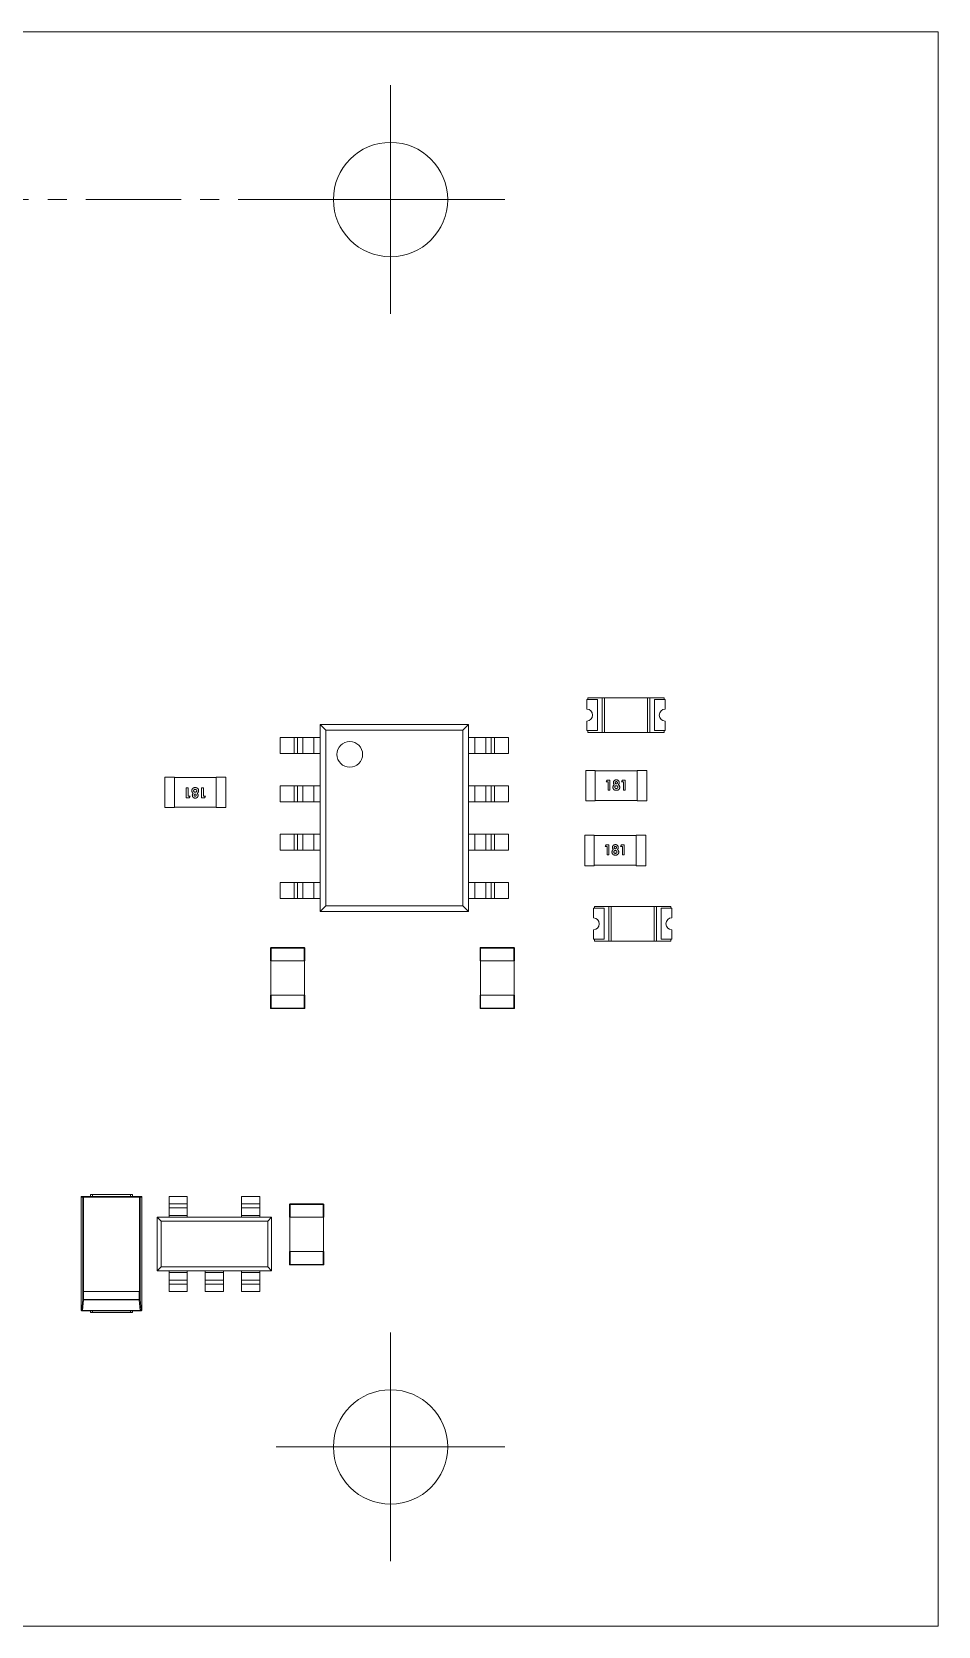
# Model space of a CAD drawing. Header units: millimetres. Extents: x 15 to 415, y 5 to 292.
# Drawn here: x 141.8 to 189.4, y 64.4 to 148.1 of the extents above; entities that cross this region are included whole.
import ezdxf

# ---------------------------------------------------------------- set-up
doc = ezdxf.new("R2010")
doc.units = ezdxf.units.MM
doc.linetypes.add('CenterLine', pattern=[8, 5, -1, 1, -1])
doc.layers.add('Annotations', color=7, linetype='Continuous')
doc.layers.add('Geometries', color=7, linetype='Continuous')

# ---------------------------------------------------------------- blocks, each defined once
blk = doc.blocks.new('*U3')
at = {"layer": 'Annotations', "linetype": 'CenterLine', "lineweight": 15}
for p, q in [((160.65, 142.275), (160.65, 145.275)), ((157.65, 139.275), (154.65, 139.275)), ((163.65, 139.275), (166.65, 139.275)), ((160.65, 136.275), (160.65, 133.275))]:
    blk.add_line(p, q, dxfattribs=at)
at = {"layer": 'Annotations', "linetype": 'Continuous', "lineweight": 15}
for q in [(160.65, 144.275), (155.65, 139.275), (160.65, 134.275), (165.65, 139.275)]:
    blk.add_line((160.65, 139.275), q, dxfattribs=at)
blk = doc.blocks.new('*U4')
at = {"layer": 'Annotations', "linetype": 'CenterLine', "lineweight": 15}
for p, q in [((160.65, 76.825), (160.65, 79.825)), ((157.65, 73.825), (154.65, 73.825)), ((163.65, 73.825), (166.65, 73.825)), ((160.65, 70.825), (160.65, 67.825))]:
    blk.add_line(p, q, dxfattribs=at)
at = {"layer": 'Annotations', "linetype": 'Continuous', "lineweight": 15}
for q in [(160.65, 78.825), (155.65, 73.825), (160.65, 68.825), (165.65, 73.825)]:
    blk.add_line((160.65, 73.825), q, dxfattribs=at)
blk = doc.blocks.new('*U6')
at = {"layer": 'Annotations', "linetype": 'CenterLine', "lineweight": 15}
for p, q in [((160.65, 142.275), (160.65, 145.275)), ((157.65, 139.275), (87.053, 139.275)), ((163.65, 139.275), (166.65, 139.275)), ((160.65, 136.275), (160.65, 133.275))]:
    blk.add_line(p, q, dxfattribs=at)
at = {"layer": 'Annotations', "linetype": 'Continuous', "lineweight": 15}
for q in [(160.65, 144.275), (155.65, 139.275), (160.65, 134.275), (165.65, 139.275)]:
    blk.add_line((160.65, 139.275), q, dxfattribs=at)

msp = doc.modelspace()

# ---------------------------------------------------------------- linework, layer by layer
at = {"layer": 'Geometries', "linetype": 'Continuous', "lineweight": 15}
for p, q in [((45.6, 148.075), (189.4, 148.075)), ((189.4, 148.075), (189.4, 64.425)), ((170.95, 113.038), (171.012, 113.038)), ((170.95, 112.538), (170.95, 113.038)), ((171.012, 113.131), (171.012, 113.038)), ((171.762, 113.131), (171.012, 113.131)), ((171.012, 113.038), (171.512, 113.038)), ((171.512, 111.413), (171.512, 113.038)), ((171.762, 113.131), (171.762, 111.319)), ((171.878, 113.131), (171.762, 113.131)), ((171.878, 113.131), (174.147, 113.131)), ((171.878, 111.319), (171.878, 113.131)), ((174.262, 113.131), (174.147, 113.131)), ((174.147, 113.131), (174.147, 111.319)), ((175.012, 113.131), (174.262, 113.131)), ((174.262, 111.319), (174.262, 113.131)), ((174.512, 113.038), (174.512, 111.413)), ((174.512, 113.038), (175.012, 113.038)), ((175.012, 113.038), (175.012, 113.131)), ((175.012, 113.038), (175.075, 113.038)), ((175.075, 113.038), (175.075, 112.538)), ((156.95, 111.725), (164.75, 111.725)), ((156.95, 111.725), (157.248, 111.428)), ((156.95, 111.055), (156.95, 111.725)), ((157.248, 111.428), (157.248, 102.223)), ((164.453, 111.428), (157.248, 111.428)), ((164.75, 111.725), (164.453, 111.428)), ((164.453, 102.223), (164.453, 111.428)), ((164.75, 111.725), (164.75, 111.055)), ((170.95, 111.413), (170.95, 111.913)), ((171.012, 111.413), (170.95, 111.413)), ((171.012, 111.413), (171.012, 111.319)), ((171.512, 111.413), (171.012, 111.413)), ((171.012, 111.319), (171.762, 111.319)), ((171.878, 111.319), (171.762, 111.319)), ((174.147, 111.319), (171.878, 111.319)), ((174.147, 111.319), (174.262, 111.319)), ((174.262, 111.319), (175.012, 111.319)), ((175.012, 111.413), (174.512, 111.413)), ((175.012, 111.319), (175.012, 111.413)), ((175.075, 111.413), (175.012, 111.413)), ((175.075, 111.913), (175.075, 111.413)), ((154.85, 110.215), (154.85, 111.055)), ((155.588, 111.055), (154.85, 111.055)), ((155.588, 110.215), (155.588, 111.055)), ((155.764, 111.055), (155.588, 111.055)), ((155.764, 110.215), (155.764, 111.055)), ((156.044, 111.055), (155.764, 111.055)), ((156.044, 110.215), (156.044, 111.055)), ((156.623, 111.055), (156.044, 111.055)), ((156.623, 110.215), (156.623, 111.055)), ((156.95, 111.055), (156.623, 111.055)), ((156.95, 111.055), (156.95, 110.215)), ((164.75, 111.055), (164.75, 110.215)), ((165.077, 111.055), (164.75, 111.055)), ((165.077, 110.215), (165.077, 111.055)), ((165.657, 111.055), (165.077, 111.055)), ((165.657, 110.215), (165.657, 111.055)), ((165.937, 111.055), (165.657, 111.055)), ((165.937, 110.215), (165.937, 111.055)), ((166.112, 111.055), (165.937, 111.055)), ((166.112, 110.215), (166.112, 111.055)), ((166.85, 111.055), (166.112, 111.055)), ((166.85, 110.215), (166.85, 111.055)), ((155.588, 110.215), (154.85, 110.215)), ((155.764, 110.215), (155.588, 110.215)), ((156.044, 110.215), (155.764, 110.215)), ((156.623, 110.215), (156.044, 110.215)), ((156.95, 110.215), (156.623, 110.215)), ((156.95, 108.515), (156.95, 110.215)), ((164.75, 110.215), (164.75, 108.515)), ((165.077, 110.215), (164.75, 110.215)), ((165.657, 110.215), (165.077, 110.215)), ((165.937, 110.215), (165.657, 110.215)), ((166.112, 110.215), (165.937, 110.215)), ((166.85, 110.215), (166.112, 110.215)), ((148.8, 108.975), (148.8, 107.375)), ((148.8, 108.975), (149.3, 108.975)), ((149.3, 108.955), (149.3, 108.975)), ((149.3, 107.395), (149.3, 108.955)), ((149.3, 108.955), (151.5, 108.955)), ((151.5, 108.975), (152, 108.975)), ((151.5, 108.975), (151.5, 108.955)), ((151.5, 108.955), (151.5, 107.395)), ((152, 108.975), (152, 107.375)), ((171.4, 109.325), (170.9, 109.325)), ((170.9, 107.725), (170.9, 109.325)), ((171.4, 109.305), (171.4, 109.325)), ((171.4, 107.745), (171.4, 109.305)), ((171.4, 109.305), (173.6, 109.305)), ((171.964, 108.729), (172.02, 108.816)), ((172.02, 108.816), (172.166, 108.816)), ((172.166, 108.816), (172.166, 108.292)), ((172.77, 108.729), (172.826, 108.816)), ((172.826, 108.816), (172.972, 108.816)), ((172.972, 108.816), (172.972, 108.292)), ((173.6, 109.325), (173.6, 109.305)), ((174.1, 109.325), (173.6, 109.325)), ((173.6, 109.305), (173.6, 107.745)), ((174.1, 107.725), (174.1, 109.325)), ((149.928, 108.408), (150.022, 108.408)), ((149.928, 107.884), (149.928, 108.408)), ((150.022, 108.408), (150.022, 107.971)), ((150.022, 107.971), (150.13, 107.971)), ((150.13, 107.971), (150.074, 107.884)), ((150.734, 108.408), (150.828, 108.408)), ((150.734, 107.884), (150.734, 108.408)), ((150.828, 108.408), (150.828, 107.971)), ((150.828, 107.971), (150.936, 107.971)), ((150.936, 107.971), (150.88, 107.884)), ((154.85, 107.675), (154.85, 108.515)), ((155.588, 108.515), (154.85, 108.515)), ((155.588, 107.675), (155.588, 108.515)), ((155.764, 108.515), (155.588, 108.515)), ((155.764, 107.675), (155.764, 108.515)), ((156.044, 108.515), (155.764, 108.515)), ((156.044, 107.675), (156.044, 108.515)), ((156.623, 108.515), (156.044, 108.515)), ((156.623, 107.675), (156.623, 108.515)), ((156.95, 108.515), (156.623, 108.515)), ((156.95, 108.515), (156.95, 107.675)), ((164.75, 108.515), (164.75, 107.675)), ((165.077, 108.515), (164.75, 108.515)), ((165.077, 107.675), (165.077, 108.515)), ((165.657, 108.515), (165.077, 108.515)), ((165.937, 108.515), (165.657, 108.515)), ((165.657, 107.675), (165.657, 108.515)), ((165.937, 107.675), (165.937, 108.515)), ((166.112, 108.515), (165.937, 108.515)), ((166.85, 108.515), (166.112, 108.515)), ((166.112, 107.675), (166.112, 108.515)), ((166.85, 107.675), (166.85, 108.515)), ((172.072, 108.729), (171.964, 108.729)), ((172.072, 108.292), (172.072, 108.729)), ((172.166, 108.292), (172.072, 108.292)), ((172.878, 108.729), (172.77, 108.729)), ((172.878, 108.292), (172.878, 108.729)), ((172.972, 108.292), (172.878, 108.292)), ((148.8, 107.375), (149.3, 107.375)), ((149.3, 107.375), (149.3, 107.395)), ((151.5, 107.395), (149.3, 107.395)), ((150.074, 107.884), (149.928, 107.884)), ((150.88, 107.884), (150.734, 107.884)), ((151.5, 107.395), (151.5, 107.375)), ((151.5, 107.375), (152, 107.375)), ((155.588, 107.675), (154.85, 107.675)), ((155.764, 107.675), (155.588, 107.675)), ((156.044, 107.675), (155.764, 107.675)), ((156.623, 107.675), (156.044, 107.675)), ((156.95, 107.675), (156.623, 107.675)), ((156.95, 105.975), (156.95, 107.675)), ((164.75, 107.675), (164.75, 105.975)), ((165.077, 107.675), (164.75, 107.675)), ((165.657, 107.675), (165.077, 107.675)), ((165.937, 107.675), (165.657, 107.675)), ((166.112, 107.675), (165.937, 107.675)), ((166.85, 107.675), (166.112, 107.675)), ((171.4, 107.725), (170.9, 107.725)), ((171.4, 107.725), (171.4, 107.745)), ((173.6, 107.745), (171.4, 107.745)), ((173.6, 107.745), (173.6, 107.725)), ((174.1, 107.725), (173.6, 107.725)), ((154.85, 105.135), (154.85, 105.975)), ((155.588, 105.975), (154.85, 105.975)), ((155.588, 105.135), (155.588, 105.975)), ((155.764, 105.975), (155.588, 105.975)), ((155.764, 105.135), (155.764, 105.975)), ((156.044, 105.975), (155.764, 105.975)), ((156.044, 105.135), (156.044, 105.975)), ((156.623, 105.975), (156.044, 105.975)), ((156.623, 105.135), (156.623, 105.975)), ((156.95, 105.975), (156.623, 105.975)), ((156.95, 105.975), (156.95, 105.135)), ((164.75, 105.975), (164.75, 105.135)), ((165.077, 105.975), (164.75, 105.975)), ((165.077, 105.135), (165.077, 105.975)), ((165.657, 105.975), (165.077, 105.975)), ((165.657, 105.135), (165.657, 105.975)), ((165.937, 105.975), (165.657, 105.975)), ((165.937, 105.135), (165.937, 105.975)), ((166.112, 105.975), (165.937, 105.975)), ((166.112, 105.135), (166.112, 105.975)), ((166.85, 105.975), (166.112, 105.975)), ((166.85, 105.135), (166.85, 105.975)), ((170.85, 104.325), (170.85, 105.925)), ((171.35, 105.925), (170.85, 105.925)), ((171.35, 105.905), (171.35, 105.925)), ((171.35, 104.345), (171.35, 105.905)), ((171.35, 105.905), (173.55, 105.905)), ((171.914, 105.329), (171.97, 105.416)), ((171.97, 105.416), (172.116, 105.416)), ((172.116, 105.416), (172.116, 104.892)), ((172.72, 105.329), (172.776, 105.416)), ((172.776, 105.416), (172.922, 105.416)), ((172.922, 105.416), (172.922, 104.892)), ((174.05, 105.925), (173.55, 105.925)), ((173.55, 105.925), (173.55, 105.905)), ((173.55, 105.905), (173.55, 104.345)), ((174.05, 104.325), (174.05, 105.925)), ((155.588, 105.135), (154.85, 105.135)), ((155.764, 105.135), (155.588, 105.135)), ((156.044, 105.135), (155.764, 105.135)), ((156.623, 105.135), (156.044, 105.135)), ((156.95, 105.135), (156.623, 105.135)), ((156.95, 103.435), (156.95, 105.135)), ((164.75, 105.135), (164.75, 103.435)), ((165.077, 105.135), (164.75, 105.135)), ((165.657, 105.135), (165.077, 105.135)), ((165.937, 105.135), (165.657, 105.135)), ((166.112, 105.135), (165.937, 105.135)), ((166.85, 105.135), (166.112, 105.135)), ((172.022, 105.329), (171.914, 105.329)), ((172.022, 104.892), (172.022, 105.329)), ((172.116, 104.892), (172.022, 104.892)), ((172.828, 105.329), (172.72, 105.329)), ((172.828, 104.892), (172.828, 105.329)), ((172.922, 104.892), (172.828, 104.892)), ((171.35, 104.325), (170.85, 104.325)), ((173.55, 104.345), (171.35, 104.345)), ((171.35, 104.325), (171.35, 104.345)), ((173.55, 104.345), (173.55, 104.325)), ((174.05, 104.325), (173.55, 104.325)), ((154.85, 102.595), (154.85, 103.435)), ((155.588, 103.435), (154.85, 103.435)), ((155.588, 102.595), (155.588, 103.435)), ((155.764, 103.435), (155.588, 103.435)), ((155.764, 102.595), (155.764, 103.435)), ((156.044, 103.435), (155.764, 103.435)), ((156.044, 102.595), (156.044, 103.435)), ((156.623, 103.435), (156.044, 103.435)), ((156.623, 102.595), (156.623, 103.435)), ((156.95, 103.435), (156.623, 103.435)), ((156.95, 103.435), (156.95, 102.595)), ((164.75, 103.435), (164.75, 102.595)), ((165.077, 103.435), (164.75, 103.435)), ((165.077, 102.595), (165.077, 103.435)), ((165.657, 103.435), (165.077, 103.435)), ((165.657, 102.595), (165.657, 103.435)), ((165.937, 103.435), (165.657, 103.435)), ((166.112, 103.435), (165.937, 103.435)), ((165.937, 102.595), (165.937, 103.435)), ((166.112, 102.595), (166.112, 103.435)), ((166.85, 103.435), (166.112, 103.435)), ((166.85, 102.595), (166.85, 103.435)), ((155.588, 102.595), (154.85, 102.595)), ((155.764, 102.595), (155.588, 102.595)), ((156.044, 102.595), (155.764, 102.595)), ((156.623, 102.595), (156.044, 102.595)), ((156.95, 102.595), (156.623, 102.595)), ((156.95, 101.925), (156.95, 102.595)), ((157.248, 102.223), (156.95, 101.925)), ((157.248, 102.223), (164.453, 102.223)), ((164.453, 102.223), (164.75, 101.925)), ((164.75, 102.595), (164.75, 101.925)), ((165.077, 102.595), (164.75, 102.595)), ((165.657, 102.595), (165.077, 102.595)), ((165.937, 102.595), (165.657, 102.595)), ((166.112, 102.595), (165.937, 102.595)), ((166.85, 102.595), (166.112, 102.595)), ((171.3, 102.088), (171.362, 102.088)), ((171.3, 101.588), (171.3, 102.088)), ((171.362, 102.181), (171.362, 102.088)), ((172.112, 102.181), (171.362, 102.181)), ((171.362, 102.088), (171.862, 102.088)), ((171.862, 100.463), (171.862, 102.088)), ((172.228, 102.181), (172.112, 102.181)), ((172.112, 102.181), (172.112, 100.369)), ((172.228, 100.369), (172.228, 102.181)), ((172.228, 102.181), (174.497, 102.181)), ((174.612, 102.181), (174.497, 102.181)), ((174.497, 102.181), (174.497, 100.369)), ((175.362, 102.181), (174.612, 102.181)), ((174.612, 100.369), (174.612, 102.181)), ((174.862, 102.088), (174.862, 100.463)), ((174.862, 102.088), (175.362, 102.088)), ((175.362, 102.088), (175.362, 102.181)), ((175.362, 102.088), (175.425, 102.088)), ((175.425, 102.088), (175.425, 101.588)), ((164.75, 101.925), (156.95, 101.925)), ((171.3, 100.463), (171.3, 100.963)), ((171.362, 100.463), (171.3, 100.463)), ((171.862, 100.463), (171.362, 100.463)), ((171.362, 100.463), (171.362, 100.369)), ((175.362, 100.463), (174.862, 100.463)), ((175.425, 100.463), (175.362, 100.463)), ((175.362, 100.369), (175.362, 100.463)), ((175.425, 100.963), (175.425, 100.463)), ((154.35, 99.325), (154.35, 99.995)), ((154.35, 99.995), (154.38, 99.995)), ((154.38, 100.025), (156.12, 100.025)), ((154.38, 100.025), (154.38, 99.995)), ((154.38, 99.995), (154.38, 99.325)), ((156.12, 99.995), (154.38, 99.995)), ((156.12, 100.025), (156.12, 99.995)), ((156.12, 99.325), (156.12, 99.995)), ((156.12, 99.995), (156.15, 99.995)), ((156.15, 99.325), (156.15, 99.995)), ((156.15, 99.995), (156.15, 99.325)), ((165.35, 99.995), (165.38, 99.995)), ((165.35, 99.325), (165.35, 99.995)), ((165.38, 100.025), (167.12, 100.025)), ((165.38, 100.025), (165.38, 99.995)), ((167.12, 99.995), (165.38, 99.995)), ((165.38, 99.995), (165.38, 99.325)), ((167.12, 100.025), (167.12, 99.995)), ((167.12, 99.325), (167.12, 99.995)), ((167.12, 99.995), (167.15, 99.995)), ((167.15, 99.995), (167.15, 99.325)), ((167.15, 99.325), (167.15, 99.995)), ((171.362, 100.369), (172.112, 100.369)), ((172.228, 100.369), (172.112, 100.369)), ((174.497, 100.369), (172.228, 100.369)), ((174.497, 100.369), (174.612, 100.369)), ((174.612, 100.369), (175.362, 100.369)), ((154.365, 99.325), (154.35, 99.325)), ((154.365, 99.325), (154.365, 97.525)), ((154.38, 99.325), (154.365, 99.325)), ((154.38, 99.325), (156.12, 99.325)), ((156.135, 99.325), (156.12, 99.325)), ((156.135, 99.325), (156.135, 97.525)), ((156.135, 97.525), (156.135, 99.325)), ((156.15, 99.325), (156.135, 99.325)), ((165.365, 99.325), (165.35, 99.325)), ((165.38, 99.325), (165.365, 99.325)), ((165.365, 99.325), (165.365, 97.525)), ((165.38, 99.325), (167.12, 99.325)), ((167.135, 99.325), (167.12, 99.325)), ((167.135, 99.325), (167.135, 97.525)), ((167.135, 97.525), (167.135, 99.325)), ((167.15, 99.325), (167.135, 99.325)), ((154.35, 97.525), (154.365, 97.525)), ((154.35, 96.855), (154.35, 97.525)), ((154.365, 97.525), (154.38, 97.525)), ((154.38, 97.525), (154.38, 96.855)), ((156.12, 97.525), (154.38, 97.525)), ((156.12, 96.855), (156.12, 97.525)), ((156.12, 97.525), (156.135, 97.525)), ((156.135, 97.525), (156.15, 97.525)), ((156.15, 97.525), (156.15, 96.855)), ((156.15, 96.855), (156.15, 97.525)), ((165.35, 96.855), (165.35, 97.525)), ((165.35, 97.525), (165.365, 97.525)), ((165.365, 97.525), (165.38, 97.525)), ((165.38, 97.525), (165.38, 96.855)), ((167.12, 97.525), (165.38, 97.525)), ((167.12, 97.525), (167.135, 97.525)), ((167.12, 96.855), (167.12, 97.525)), ((167.135, 97.525), (167.15, 97.525)), ((167.15, 97.525), (167.15, 96.855)), ((167.15, 96.855), (167.15, 97.525)), ((154.38, 96.855), (154.35, 96.855)), ((154.38, 96.855), (156.12, 96.855)), ((154.38, 96.855), (154.38, 96.825)), ((156.12, 96.825), (154.38, 96.825)), ((156.12, 96.855), (156.12, 96.825)), ((156.15, 96.855), (156.12, 96.855)), ((165.38, 96.855), (165.35, 96.855)), ((165.38, 96.855), (167.12, 96.855)), ((165.38, 96.855), (165.38, 96.825)), ((167.12, 96.825), (165.38, 96.825)), ((167.15, 96.855), (167.12, 96.855)), ((167.12, 96.855), (167.12, 96.825)), ((144.9, 87.075), (145, 87.075)), ((144.9, 86.975), (144.9, 87.075)), ((145, 87.075), (145, 86.975)), ((145, 87.075), (147, 87.075)), ((147, 86.975), (147, 87.075)), ((147, 87.075), (147.1, 87.075)), ((147.1, 87.075), (147.1, 86.975)), ((144.496, 86.935), (144.4, 86.935)), ((144.4, 81.015), (144.4, 86.935)), ((144.44, 86.975), (144.536, 86.975)), ((144.496, 81.975), (144.496, 86.935)), ((144.496, 86.935), (144.536, 86.935)), ((144.536, 86.975), (144.9, 86.975)), ((144.536, 86.935), (144.536, 86.975)), ((144.536, 86.935), (144.537, 86.935)), ((144.536, 86.935), (144.536, 81.975)), ((144.537, 86.935), (147.463, 86.935)), ((144.9, 86.975), (145, 86.975)), ((145, 86.975), (147, 86.975)), ((147, 86.975), (147.1, 86.975)), ((147.1, 86.975), (147.464, 86.975)), ((147.464, 86.935), (147.463, 86.935)), ((147.464, 86.975), (147.56, 86.975)), ((147.464, 86.935), (147.464, 86.975)), ((147.464, 81.975), (147.464, 86.935)), ((147.464, 86.935), (147.504, 86.935)), ((147.504, 86.935), (147.504, 81.975)), ((147.6, 86.935), (147.504, 86.935)), ((147.6, 81.015), (147.6, 86.935)), ((149.02, 86.975), (149.02, 86.575)), ((149.02, 86.975), (149.98, 86.975)), ((149.02, 86.575), (149.98, 86.575)), ((149.02, 86.375), (149.02, 86.575)), ((149.02, 86.375), (149.02, 85.975)), ((149.02, 86.375), (149.98, 86.375)), ((149.98, 86.975), (149.98, 86.575)), ((149.98, 86.375), (149.98, 86.575)), ((149.98, 86.375), (149.98, 85.975)), ((152.82, 86.975), (152.82, 86.575)), ((153.78, 86.975), (152.82, 86.975)), ((152.82, 86.375), (152.82, 86.575)), ((153.78, 86.575), (152.82, 86.575)), ((153.78, 86.375), (152.82, 86.375)), ((152.82, 86.375), (152.82, 85.975)), ((153.78, 86.975), (153.78, 86.575)), ((153.78, 86.375), (153.78, 86.575)), ((153.78, 86.375), (153.78, 85.975)), ((155.35, 85.875), (155.35, 86.545)), ((155.35, 86.545), (155.38, 86.545)), ((155.38, 86.575), (157.12, 86.575)), ((155.38, 86.575), (155.38, 86.545)), ((157.12, 86.545), (155.38, 86.545)), ((155.38, 86.545), (155.38, 85.875)), ((157.12, 86.575), (157.12, 86.545)), ((157.12, 86.545), (157.15, 86.545)), ((157.12, 85.875), (157.12, 86.545)), ((157.15, 86.545), (157.15, 85.875)), ((157.15, 85.875), (157.15, 86.545)), ((148.4, 83.075), (148.4, 85.875)), ((148.6, 85.675), (148.4, 85.875)), ((148.4, 85.875), (149.02, 85.875)), ((154.2, 85.675), (148.6, 85.675)), ((148.6, 85.675), (148.6, 83.275)), ((149.02, 85.975), (149.98, 85.975)), ((149.02, 85.975), (149.02, 85.875)), ((149.02, 85.875), (149.98, 85.875)), ((149.98, 85.975), (149.98, 85.875)), ((149.98, 85.875), (152.82, 85.875)), ((153.78, 85.975), (152.82, 85.975)), ((152.82, 85.975), (152.82, 85.875)), ((152.82, 85.875), (153.78, 85.875)), ((153.78, 85.975), (153.78, 85.875)), ((153.78, 85.875), (154.4, 85.875)), ((154.4, 85.875), (154.2, 85.675)), ((154.2, 83.275), (154.2, 85.675)), ((154.4, 85.875), (154.4, 83.075)), ((155.365, 85.875), (155.35, 85.875)), ((155.365, 85.875), (155.365, 84.075)), ((155.38, 85.875), (155.365, 85.875)), ((155.38, 85.875), (157.12, 85.875)), ((157.135, 85.875), (157.12, 85.875)), ((157.135, 85.875), (157.135, 84.075)), ((157.135, 84.075), (157.135, 85.875)), ((157.15, 85.875), (157.135, 85.875)), ((155.35, 84.075), (155.365, 84.075)), ((155.35, 83.405), (155.35, 84.075)), ((155.365, 84.075), (155.38, 84.075)), ((155.38, 84.075), (155.38, 83.405)), ((157.12, 84.075), (155.38, 84.075)), ((157.12, 83.405), (157.12, 84.075)), ((157.12, 84.075), (157.135, 84.075)), ((157.135, 84.075), (157.15, 84.075)), ((157.15, 84.075), (157.15, 83.405)), ((157.15, 83.405), (157.15, 84.075)), ((148.4, 83.075), (148.6, 83.275)), ((149.02, 83.075), (148.4, 83.075)), ((148.6, 83.275), (154.2, 83.275)), ((149.98, 83.075), (149.02, 83.075)), ((149.02, 82.975), (149.02, 83.075)), ((149.02, 82.975), (149.98, 82.975)), ((149.02, 82.575), (149.02, 82.975)), ((150.92, 83.075), (149.98, 83.075)), ((149.98, 82.975), (149.98, 83.075)), ((149.98, 82.575), (149.98, 82.975)), ((150.92, 82.975), (150.92, 83.075)), ((151.88, 83.075), (150.92, 83.075)), ((150.92, 82.575), (150.92, 82.975)), ((150.92, 82.975), (151.88, 82.975)), ((152.82, 83.075), (151.88, 83.075)), ((151.88, 82.975), (151.88, 83.075)), ((151.88, 82.575), (151.88, 82.975)), ((153.78, 83.075), (152.82, 83.075)), ((152.82, 82.975), (152.82, 83.075)), ((152.82, 82.575), (152.82, 82.975)), ((153.78, 82.975), (152.82, 82.975)), ((154.4, 83.075), (153.78, 83.075)), ((153.78, 82.975), (153.78, 83.075)), ((153.78, 82.575), (153.78, 82.975)), ((154.4, 83.075), (154.2, 83.275)), ((155.38, 83.405), (155.35, 83.405)), ((155.38, 83.405), (157.12, 83.405)), ((155.38, 83.405), (155.38, 83.375)), ((157.12, 83.375), (155.38, 83.375)), ((157.12, 83.405), (157.12, 83.375)), ((157.15, 83.405), (157.12, 83.405)), ((149.02, 82.575), (149.98, 82.575)), ((149.02, 82.575), (149.02, 82.375)), ((149.02, 82.375), (149.98, 82.375)), ((149.02, 81.975), (149.02, 82.375)), ((149.98, 82.575), (149.98, 82.375)), ((149.98, 81.975), (149.98, 82.375)), ((150.92, 82.575), (150.92, 82.375)), ((150.92, 82.575), (151.88, 82.575)), ((150.92, 82.375), (151.88, 82.375)), ((150.92, 81.975), (150.92, 82.375)), ((151.88, 82.575), (151.88, 82.375)), ((151.88, 81.975), (151.88, 82.375)), ((153.78, 82.575), (152.82, 82.575)), ((152.82, 82.575), (152.82, 82.375)), ((153.78, 82.375), (152.82, 82.375)), ((152.82, 81.975), (152.82, 82.375)), ((153.78, 82.575), (153.78, 82.375)), ((153.78, 81.975), (153.78, 82.375)), ((144.447, 81.015), (144.498, 81.567)), ((144.538, 81.541), (144.487, 80.989)), ((144.496, 81.975), (144.498, 81.975)), ((144.498, 81.567), (144.498, 81.975)), ((144.498, 81.975), (144.536, 81.975)), ((144.538, 81.567), (144.498, 81.567)), ((144.536, 81.975), (144.538, 81.975)), ((144.538, 81.975), (147.462, 81.975)), ((144.538, 81.975), (144.538, 81.567)), ((144.538, 81.541), (144.538, 81.567)), ((144.538, 81.567), (147.462, 81.567)), ((147.462, 81.541), (144.538, 81.541)), ((147.462, 81.567), (147.462, 81.975)), ((147.462, 81.975), (147.464, 81.975)), ((147.502, 81.567), (147.462, 81.567)), ((147.462, 81.541), (147.462, 81.567)), ((147.513, 80.989), (147.462, 81.541)), ((147.464, 81.975), (147.502, 81.975)), ((147.502, 81.975), (147.502, 81.567)), ((147.504, 81.975), (147.502, 81.975)), ((147.502, 81.567), (147.552, 81.015)), ((149.02, 81.975), (149.98, 81.975)), ((150.92, 81.975), (151.88, 81.975)), ((153.78, 81.975), (152.82, 81.975)), ((144.4, 81.015), (144.447, 81.015)), ((144.487, 80.975), (144.44, 80.975)), ((144.487, 80.975), (144.487, 80.989)), ((144.487, 80.989), (147.513, 80.989)), ((144.9, 80.975), (144.487, 80.975)), ((145, 80.975), (144.9, 80.975)), ((144.9, 80.875), (144.9, 80.975)), ((145, 80.875), (144.9, 80.875)), ((147, 80.975), (145, 80.975)), ((145, 80.975), (145, 80.875)), ((147, 80.875), (145, 80.875)), ((147.1, 80.975), (147, 80.975)), ((147, 80.875), (147, 80.975)), ((147.1, 80.875), (147, 80.875)), ((147.1, 80.975), (147.1, 80.875)), ((147.513, 80.975), (147.1, 80.975)), ((147.513, 80.975), (147.513, 80.989)), ((147.56, 80.975), (147.513, 80.975)), ((147.552, 81.015), (147.6, 81.015)), ((189.4, 64.425), (45.6, 64.425))]:
    msp.add_line(p, q, dxfattribs=at)
at = {"layer": 'Geometries', "linetype": 'Continuous', "lineweight": 15, "flags": 128}
for points in [[(172.354, 108.683), (172.354, 108.694), (172.355, 108.706), (172.357, 108.718), (172.36, 108.729), (172.364, 108.741), (172.371, 108.754), (172.378, 108.767), (172.384, 108.775), (172.39, 108.782), (172.397, 108.789), (172.405, 108.796), (172.412, 108.802), (172.421, 108.807), (172.434, 108.814), (172.447, 108.82), (172.459, 108.824), (172.47, 108.826), (172.482, 108.828), (172.494, 108.829), (172.506, 108.829)], [(172.506, 108.829), (172.517, 108.829), (172.529, 108.828), (172.541, 108.826), (172.552, 108.823), (172.564, 108.82), (172.573, 108.816), (172.581, 108.812), (172.59, 108.806), (172.598, 108.801), (172.606, 108.795), (172.613, 108.788), (172.621, 108.779), (172.628, 108.77), (172.634, 108.76), (172.64, 108.75), (172.645, 108.739), (172.649, 108.728), (172.652, 108.716), (172.654, 108.705), (172.655, 108.693), (172.656, 108.681)], [(150.217, 108.261), (150.218, 108.275), (150.219, 108.288), (150.222, 108.301), (150.226, 108.314), (150.23, 108.327), (150.235, 108.337), (150.241, 108.347), (150.247, 108.356), (150.253, 108.365), (150.261, 108.374), (150.269, 108.381), (150.277, 108.389), (150.287, 108.395), (150.296, 108.401), (150.306, 108.406), (150.317, 108.41), (150.327, 108.413), (150.34, 108.416), (150.354, 108.419), (150.367, 108.42), (150.38, 108.421), (150.394, 108.421)], [(150.289, 108.126), (150.278, 108.134), (150.268, 108.142), (150.259, 108.152), (150.25, 108.162), (150.242, 108.173), (150.236, 108.184), (150.23, 108.196), (150.225, 108.209), (150.222, 108.222), (150.219, 108.235), (150.218, 108.248), (150.217, 108.261)], [(150.244, 108.019), (150.244, 108.031), (150.246, 108.043), (150.248, 108.054), (150.251, 108.066), (150.256, 108.077), (150.261, 108.087), (150.267, 108.097), (150.274, 108.107), (150.281, 108.117), (150.289, 108.126)], [(150.394, 107.871), (150.383, 107.871), (150.371, 107.872), (150.359, 107.874), (150.348, 107.877), (150.336, 107.88), (150.327, 107.884), (150.319, 107.888), (150.31, 107.894), (150.302, 107.899), (150.294, 107.905), (150.287, 107.912), (150.279, 107.921), (150.272, 107.93), (150.266, 107.94), (150.26, 107.95), (150.255, 107.961), (150.251, 107.972), (150.248, 107.984), (150.246, 107.995), (150.245, 108.007), (150.244, 108.019)], [(150.395, 108.327), (150.384, 108.327), (150.374, 108.326), (150.364, 108.323), (150.357, 108.321), (150.35, 108.318), (150.343, 108.314), (150.336, 108.309), (150.331, 108.304), (150.325, 108.298), (150.321, 108.292), (150.317, 108.285), (150.315, 108.278), (150.313, 108.27), (150.311, 108.263), (150.311, 108.255)], [(150.311, 108.255), (150.312, 108.247), (150.313, 108.239), (150.315, 108.232), (150.317, 108.225), (150.321, 108.218), (150.326, 108.211), (150.331, 108.205), (150.336, 108.2), (150.344, 108.194), (150.353, 108.188), (150.363, 108.184), (150.37, 108.182), (150.378, 108.181), (150.386, 108.18), (150.394, 108.18)], [(150.395, 108.086), (150.387, 108.085), (150.379, 108.084), (150.372, 108.081), (150.367, 108.078), (150.362, 108.075), (150.357, 108.071), (150.353, 108.067), (150.349, 108.062), (150.346, 108.057), (150.344, 108.052), (150.341, 108.047), (150.34, 108.039), (150.338, 108.031), (150.338, 108.023)], [(150.338, 108.023), (150.339, 108.016), (150.34, 108.008), (150.342, 108), (150.344, 107.995), (150.347, 107.99), (150.35, 107.985), (150.354, 107.981), (150.359, 107.977), (150.363, 107.974), (150.368, 107.971), (150.374, 107.968), (150.381, 107.966), (150.389, 107.965), (150.397, 107.965)], [(150.394, 108.421), (150.408, 108.421), (150.421, 108.42), (150.435, 108.419), (150.448, 108.417), (150.462, 108.414), (150.472, 108.411), (150.483, 108.407), (150.493, 108.402), (150.503, 108.397), (150.513, 108.39), (150.521, 108.383), (150.53, 108.375), (150.537, 108.367), (150.544, 108.358), (150.55, 108.348), (150.556, 108.338), (150.56, 108.328), (150.565, 108.315), (150.569, 108.302), (150.571, 108.288), (150.573, 108.275), (150.573, 108.261)], [(150.394, 108.18), (150.404, 108.18), (150.414, 108.182), (150.424, 108.184), (150.434, 108.188), (150.443, 108.193), (150.452, 108.199), (150.458, 108.204), (150.463, 108.21), (150.468, 108.216), (150.472, 108.223), (150.475, 108.23), (150.477, 108.237), (150.479, 108.245), (150.479, 108.253)], [(150.546, 108.017), (150.546, 108.006), (150.545, 107.994), (150.543, 107.982), (150.539, 107.971), (150.536, 107.959), (150.529, 107.946), (150.522, 107.933), (150.516, 107.925), (150.51, 107.918), (150.503, 107.911), (150.495, 107.904), (150.488, 107.898), (150.479, 107.893), (150.466, 107.886), (150.453, 107.88), (150.441, 107.876), (150.43, 107.874), (150.418, 107.872), (150.406, 107.871), (150.394, 107.871)], [(150.479, 108.253), (150.479, 108.261), (150.478, 108.268), (150.476, 108.276), (150.473, 108.283), (150.469, 108.29), (150.464, 108.297), (150.459, 108.303), (150.453, 108.308), (150.447, 108.313), (150.44, 108.317), (150.433, 108.32), (150.426, 108.323), (150.416, 108.325), (150.405, 108.327), (150.395, 108.327)], [(150.452, 108.024), (150.452, 108.032), (150.451, 108.04), (150.449, 108.047), (150.445, 108.054), (150.441, 108.061), (150.436, 108.067), (150.432, 108.071), (150.428, 108.075), (150.423, 108.078), (150.418, 108.081), (150.41, 108.084), (150.403, 108.085), (150.395, 108.086)], [(150.397, 107.965), (150.404, 107.965), (150.412, 107.966), (150.419, 107.969), (150.424, 107.971), (150.429, 107.974), (150.433, 107.978), (150.437, 107.982), (150.441, 107.987), (150.444, 107.991), (150.447, 107.996), (150.449, 108.002), (150.451, 108.009), (150.452, 108.017), (150.452, 108.024)], [(150.573, 108.261), (150.573, 108.248), (150.571, 108.235), (150.569, 108.222), (150.565, 108.209), (150.56, 108.197), (150.555, 108.185), (150.548, 108.173), (150.54, 108.163), (150.532, 108.152), (150.523, 108.143), (150.513, 108.134), (150.503, 108.126)], [(150.503, 108.126), (150.51, 108.117), (150.518, 108.107), (150.524, 108.097), (150.53, 108.087), (150.535, 108.076), (150.539, 108.064), (150.542, 108.053), (150.545, 108.041), (150.546, 108.029), (150.546, 108.017)], [(172.327, 108.439), (172.327, 108.452), (172.329, 108.465), (172.331, 108.478), (172.335, 108.491), (172.34, 108.503), (172.345, 108.515), (172.352, 108.527), (172.36, 108.537), (172.368, 108.548), (172.377, 108.557), (172.387, 108.566), (172.397, 108.574)], [(172.506, 108.279), (172.492, 108.279), (172.479, 108.28), (172.465, 108.281), (172.452, 108.283), (172.438, 108.286), (172.428, 108.289), (172.417, 108.293), (172.407, 108.298), (172.397, 108.303), (172.387, 108.31), (172.378, 108.317), (172.37, 108.325), (172.363, 108.333), (172.356, 108.342), (172.35, 108.352), (172.344, 108.362), (172.34, 108.372), (172.335, 108.385), (172.331, 108.398), (172.329, 108.412), (172.327, 108.425), (172.327, 108.439)], [(172.397, 108.574), (172.39, 108.583), (172.382, 108.593), (172.376, 108.603), (172.37, 108.613), (172.365, 108.624), (172.361, 108.635), (172.358, 108.647), (172.355, 108.659), (172.354, 108.671), (172.354, 108.683)], [(172.506, 108.52), (172.496, 108.52), (172.486, 108.518), (172.476, 108.516), (172.466, 108.512), (172.457, 108.507), (172.448, 108.501), (172.442, 108.496), (172.437, 108.49), (172.432, 108.484), (172.428, 108.477), (172.425, 108.47), (172.423, 108.463), (172.421, 108.455), (172.421, 108.447)], [(172.421, 108.447), (172.421, 108.439), (172.422, 108.432), (172.424, 108.424), (172.427, 108.417), (172.431, 108.41), (172.436, 108.403), (172.441, 108.397), (172.447, 108.392), (172.453, 108.387), (172.46, 108.383), (172.467, 108.38), (172.474, 108.377), (172.484, 108.375), (172.495, 108.373), (172.505, 108.373)], [(172.503, 108.735), (172.496, 108.735), (172.488, 108.734), (172.481, 108.731), (172.476, 108.729), (172.471, 108.726), (172.467, 108.722), (172.463, 108.718), (172.459, 108.713), (172.456, 108.709), (172.453, 108.704), (172.451, 108.698), (172.449, 108.691), (172.448, 108.683), (172.448, 108.676)], [(172.448, 108.676), (172.448, 108.668), (172.449, 108.66), (172.451, 108.653), (172.455, 108.646), (172.459, 108.639), (172.463, 108.633), (172.468, 108.629), (172.472, 108.625), (172.477, 108.622), (172.482, 108.619), (172.49, 108.616), (172.497, 108.615), (172.505, 108.614)], [(172.562, 108.677), (172.561, 108.684), (172.56, 108.692), (172.558, 108.7), (172.556, 108.705), (172.553, 108.71), (172.55, 108.715), (172.546, 108.719), (172.541, 108.723), (172.537, 108.726), (172.532, 108.729), (172.526, 108.732), (172.519, 108.734), (172.511, 108.735), (172.503, 108.735)], [(172.505, 108.614), (172.513, 108.615), (172.521, 108.616), (172.528, 108.619), (172.533, 108.622), (172.538, 108.625), (172.543, 108.629), (172.547, 108.633), (172.551, 108.638), (172.554, 108.643), (172.556, 108.648), (172.559, 108.653), (172.56, 108.661), (172.561, 108.669), (172.562, 108.677)], [(172.505, 108.373), (172.516, 108.373), (172.526, 108.374), (172.536, 108.377), (172.543, 108.379), (172.55, 108.382), (172.557, 108.386), (172.564, 108.391), (172.569, 108.396), (172.574, 108.402), (172.579, 108.408), (172.583, 108.415), (172.585, 108.422), (172.587, 108.43), (172.589, 108.437), (172.589, 108.445)], [(172.589, 108.445), (172.588, 108.453), (172.587, 108.461), (172.585, 108.468), (172.583, 108.475), (172.579, 108.482), (172.574, 108.489), (172.569, 108.495), (172.564, 108.5), (172.556, 108.506), (172.547, 108.512), (172.537, 108.516), (172.529, 108.518), (172.522, 108.519), (172.514, 108.52), (172.506, 108.52)], [(172.683, 108.439), (172.682, 108.425), (172.681, 108.412), (172.678, 108.399), (172.674, 108.386), (172.67, 108.373), (172.665, 108.363), (172.659, 108.353), (172.653, 108.344), (172.647, 108.335), (172.639, 108.326), (172.631, 108.319), (172.623, 108.311), (172.613, 108.305), (172.604, 108.299), (172.594, 108.294), (172.583, 108.29), (172.573, 108.287), (172.56, 108.284), (172.546, 108.281), (172.533, 108.28), (172.52, 108.279), (172.506, 108.279)], [(172.656, 108.681), (172.656, 108.669), (172.654, 108.657), (172.652, 108.646), (172.648, 108.634), (172.644, 108.623), (172.639, 108.613), (172.633, 108.603), (172.626, 108.593), (172.619, 108.583), (172.611, 108.574)], [(172.611, 108.574), (172.622, 108.566), (172.632, 108.558), (172.641, 108.548), (172.65, 108.538), (172.658, 108.527), (172.664, 108.516), (172.67, 108.504), (172.675, 108.491), (172.678, 108.478), (172.681, 108.465), (172.682, 108.452), (172.683, 108.439)], [(172.304, 105.283), (172.304, 105.294), (172.305, 105.306), (172.307, 105.318), (172.311, 105.329), (172.314, 105.341), (172.321, 105.354), (172.328, 105.367), (172.334, 105.375), (172.34, 105.382), (172.347, 105.389), (172.355, 105.396), (172.362, 105.402), (172.371, 105.407), (172.384, 105.414), (172.397, 105.42), (172.409, 105.424), (172.42, 105.426), (172.432, 105.428), (172.444, 105.429), (172.456, 105.429)], [(172.456, 105.429), (172.467, 105.429), (172.479, 105.428), (172.491, 105.426), (172.502, 105.423), (172.514, 105.42), (172.523, 105.416), (172.531, 105.412), (172.54, 105.406), (172.548, 105.401), (172.556, 105.395), (172.563, 105.388), (172.571, 105.379), (172.578, 105.37), (172.584, 105.36), (172.59, 105.35), (172.595, 105.339), (172.599, 105.328), (172.602, 105.316), (172.604, 105.305), (172.605, 105.293), (172.606, 105.281)], [(172.277, 105.039), (172.277, 105.052), (172.279, 105.065), (172.281, 105.078), (172.285, 105.091), (172.29, 105.103), (172.295, 105.115), (172.302, 105.127), (172.31, 105.137), (172.318, 105.148), (172.327, 105.157), (172.337, 105.166), (172.347, 105.174)], [(172.456, 104.879), (172.442, 104.879), (172.429, 104.88), (172.415, 104.881), (172.402, 104.883), (172.388, 104.886), (172.378, 104.889), (172.367, 104.893), (172.357, 104.898), (172.347, 104.903), (172.337, 104.91), (172.329, 104.917), (172.32, 104.925), (172.313, 104.933), (172.306, 104.942), (172.3, 104.952), (172.294, 104.962), (172.29, 104.972), (172.285, 104.985), (172.281, 104.998), (172.279, 105.012), (172.277, 105.025), (172.277, 105.039)], [(172.347, 105.174), (172.34, 105.183), (172.332, 105.193), (172.326, 105.203), (172.32, 105.213), (172.315, 105.224), (172.311, 105.236), (172.308, 105.247), (172.305, 105.259), (172.304, 105.271), (172.304, 105.283)], [(172.456, 105.12), (172.446, 105.12), (172.436, 105.118), (172.426, 105.116), (172.416, 105.112), (172.407, 105.107), (172.398, 105.101), (172.392, 105.096), (172.387, 105.09), (172.382, 105.084), (172.378, 105.077), (172.375, 105.07), (172.373, 105.063), (172.371, 105.055), (172.371, 105.047)], [(172.371, 105.047), (172.371, 105.039), (172.372, 105.032), (172.374, 105.024), (172.377, 105.017), (172.381, 105.01), (172.386, 105.003), (172.391, 104.997), (172.397, 104.992), (172.403, 104.987), (172.41, 104.983), (172.417, 104.98), (172.424, 104.977), (172.434, 104.975), (172.445, 104.973), (172.455, 104.973)], [(172.453, 105.335), (172.446, 105.335), (172.438, 105.334), (172.431, 105.331), (172.426, 105.329), (172.421, 105.326), (172.417, 105.322), (172.413, 105.318), (172.409, 105.313), (172.406, 105.309), (172.403, 105.304), (172.401, 105.298), (172.399, 105.291), (172.398, 105.283), (172.398, 105.276)], [(172.398, 105.276), (172.398, 105.268), (172.399, 105.26), (172.401, 105.253), (172.405, 105.246), (172.409, 105.239), (172.413, 105.233), (172.418, 105.229), (172.422, 105.225), (172.427, 105.222), (172.432, 105.219), (172.44, 105.217), (172.447, 105.215), (172.455, 105.214)], [(172.512, 105.277), (172.511, 105.284), (172.51, 105.292), (172.508, 105.3), (172.506, 105.305), (172.503, 105.31), (172.5, 105.315), (172.496, 105.319), (172.491, 105.323), (172.487, 105.326), (172.482, 105.329), (172.476, 105.332), (172.469, 105.334), (172.461, 105.335), (172.453, 105.335)], [(172.455, 105.214), (172.463, 105.215), (172.471, 105.216), (172.478, 105.219), (172.483, 105.222), (172.488, 105.225), (172.493, 105.229), (172.497, 105.233), (172.501, 105.238), (172.504, 105.243), (172.506, 105.248), (172.509, 105.253), (172.51, 105.261), (172.512, 105.269), (172.512, 105.277)], [(172.455, 104.973), (172.466, 104.973), (172.476, 104.974), (172.486, 104.977), (172.493, 104.979), (172.5, 104.982), (172.507, 104.986), (172.514, 104.991), (172.519, 104.996), (172.524, 105.002), (172.529, 105.008), (172.533, 105.015), (172.535, 105.022), (172.537, 105.03), (172.539, 105.037), (172.539, 105.045)], [(172.539, 105.045), (172.538, 105.053), (172.537, 105.061), (172.535, 105.068), (172.533, 105.075), (172.529, 105.082), (172.524, 105.089), (172.519, 105.095), (172.514, 105.1), (172.506, 105.106), (172.497, 105.112), (172.487, 105.116), (172.48, 105.118), (172.472, 105.119), (172.464, 105.12), (172.456, 105.12)], [(172.633, 105.039), (172.632, 105.025), (172.631, 105.012), (172.628, 104.999), (172.624, 104.986), (172.62, 104.973), (172.615, 104.963), (172.609, 104.953), (172.603, 104.944), (172.597, 104.935), (172.589, 104.926), (172.581, 104.919), (172.573, 104.911), (172.563, 104.905), (172.554, 104.899), (172.544, 104.894), (172.533, 104.89), (172.523, 104.887), (172.51, 104.884), (172.496, 104.881), (172.483, 104.88), (172.47, 104.879), (172.456, 104.879)], [(172.606, 105.281), (172.606, 105.269), (172.604, 105.257), (172.602, 105.246), (172.599, 105.234), (172.594, 105.223), (172.589, 105.213), (172.583, 105.203), (172.576, 105.193), (172.569, 105.183), (172.561, 105.174)], [(172.561, 105.174), (172.572, 105.166), (172.582, 105.158), (172.591, 105.148), (172.6, 105.138), (172.608, 105.127), (172.614, 105.116), (172.62, 105.104), (172.625, 105.091), (172.628, 105.078), (172.631, 105.065), (172.632, 105.052), (172.633, 105.039)], [(144.4, 86.935), (144.401, 86.943), (144.403, 86.95), (144.407, 86.957), (144.412, 86.963), (144.418, 86.968), (144.425, 86.972), (144.432, 86.974), (144.44, 86.975)], [(147.56, 86.975), (147.568, 86.974), (147.575, 86.972), (147.582, 86.968), (147.588, 86.963), (147.593, 86.957), (147.597, 86.95), (147.599, 86.943), (147.6, 86.935)], [(144.4, 81.015), (144.401, 81.007), (144.403, 81), (144.407, 80.993), (144.412, 80.987), (144.418, 80.982), (144.425, 80.978), (144.432, 80.976), (144.44, 80.975)], [(147.56, 80.975), (147.568, 80.976), (147.575, 80.978), (147.582, 80.982), (147.588, 80.987), (147.593, 80.993), (147.597, 81), (147.599, 81.007), (147.6, 81.015)]]:
    msp.add_lwpolyline(points, dxfattribs=at)
at = {"layer": 'Geometries', "linetype": 'Continuous', "lineweight": 15}
for centre in [(160.65, 139.275), (160.65, 73.825)]:
    msp.add_circle(centre, 3, dxfattribs=at)
for centre, radius, start, end in [((170.95, 112.225), 0.312, 270, 90), ((175.075, 112.225), 0.313, 90, 270), ((158.51, 110.165), 0.675, 0, 180), ((158.51, 110.165), 0.675, 180, 0), ((171.3, 101.275), 0.312, 270, 90), ((175.425, 101.275), 0.313, 90, 270), ((154.38, 99.995), 0.03, 90, 180), ((156.12, 99.995), 0.03, 0, 90), ((156.12, 99.995), 0.03, 0, 90), ((165.38, 99.995), 0.03, 90, 180), ((167.12, 99.995), 0.03, 0, 90), ((167.12, 99.995), 0.03, 0, 90), ((154.38, 96.855), 0.03, 180, 270), ((156.12, 96.855), 0.03, 270, 0), ((156.12, 96.855), 0.03, 270, 0), ((165.38, 96.855), 0.03, 180, 270), ((167.12, 96.855), 0.03, 270, 0), ((167.12, 96.855), 0.03, 270, 0), ((155.38, 86.545), 0.03, 90, 180), ((157.12, 86.545), 0.03, 0, 90), ((157.12, 86.545), 0.03, 0, 90), ((155.38, 83.405), 0.03, 180, 270), ((157.12, 83.405), 0.03, 270, 0), ((157.12, 83.405), 0.03, 270, 0)]:
    msp.add_arc(centre, radius, start, end, dxfattribs=at)
for centre, major_axis, ratio, start_param, end_param in [((144.536, 86.935), (0, -0.04), 0.994618, 3.141593, 4.712389), ((147.464, 86.935), (0, 0.04), 0.994618, 4.712389, 6.283185), ((144.538, 81.567), (0.0398, -0.0036), 0.657395, 3.279521, 4.772306), ((147.462, 81.567), (0.0398, 0.0036), 0.657395, 4.652472, 6.145257), ((144.487, 81.015), (0, 0.04), 0.994618, 1.570796, 3.141593), ((144.487, 81.015), (-0.0398, 0.0036), 0.657395, 0.137928, 1.630714), ((147.513, 81.015), (0.0398, 0.0036), 0.657395, 4.652472, 6.145257), ((147.513, 81.015), (0, -0.04), 0.994618, 6.283185, 7.853982)]:
    msp.add_ellipse(centre, major_axis=major_axis, ratio=ratio, start_param=start_param, end_param=end_param, dxfattribs=at)

# ---------------------------------------------------------------- block references
for name in ['*U6', '*U3', '*U4']:
    msp.add_blockref(name, (0, 0))

doc.saveas('drawing.dxf')
